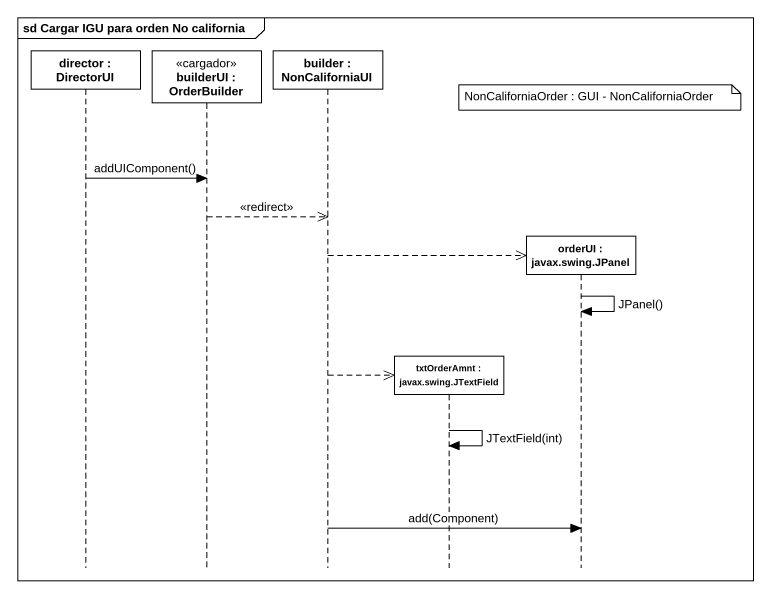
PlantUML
@startuml
mainframe sd Cargar IGU para orden No california
hide footbox
participant "director : DirectorUI" as director
participant "builderUI : OrderBuilder" as builderUI <<cargador>>
participant "builder : NonCaliforniaUI" as builder
participant "txtOrderAmnt : javax.swing.JTextField" as txtOrderAmnt
participant "orderUI : javax.swing.JPanel" as orderUI

note over orderUI : NonCaliforniaOrder : GUI - NonCaliforniaOrder
director -> builderUI : addUIComponent()
builderUI -->> builder : <<redirect>>
builder -->> orderUI **
orderUI -> orderUI : JPanel()
builder -->> txtOrderAmnt **
txtOrderAmnt -> txtOrderAmnt : JTextField(int)
builder -> orderUI : add(Component)
@enduml
